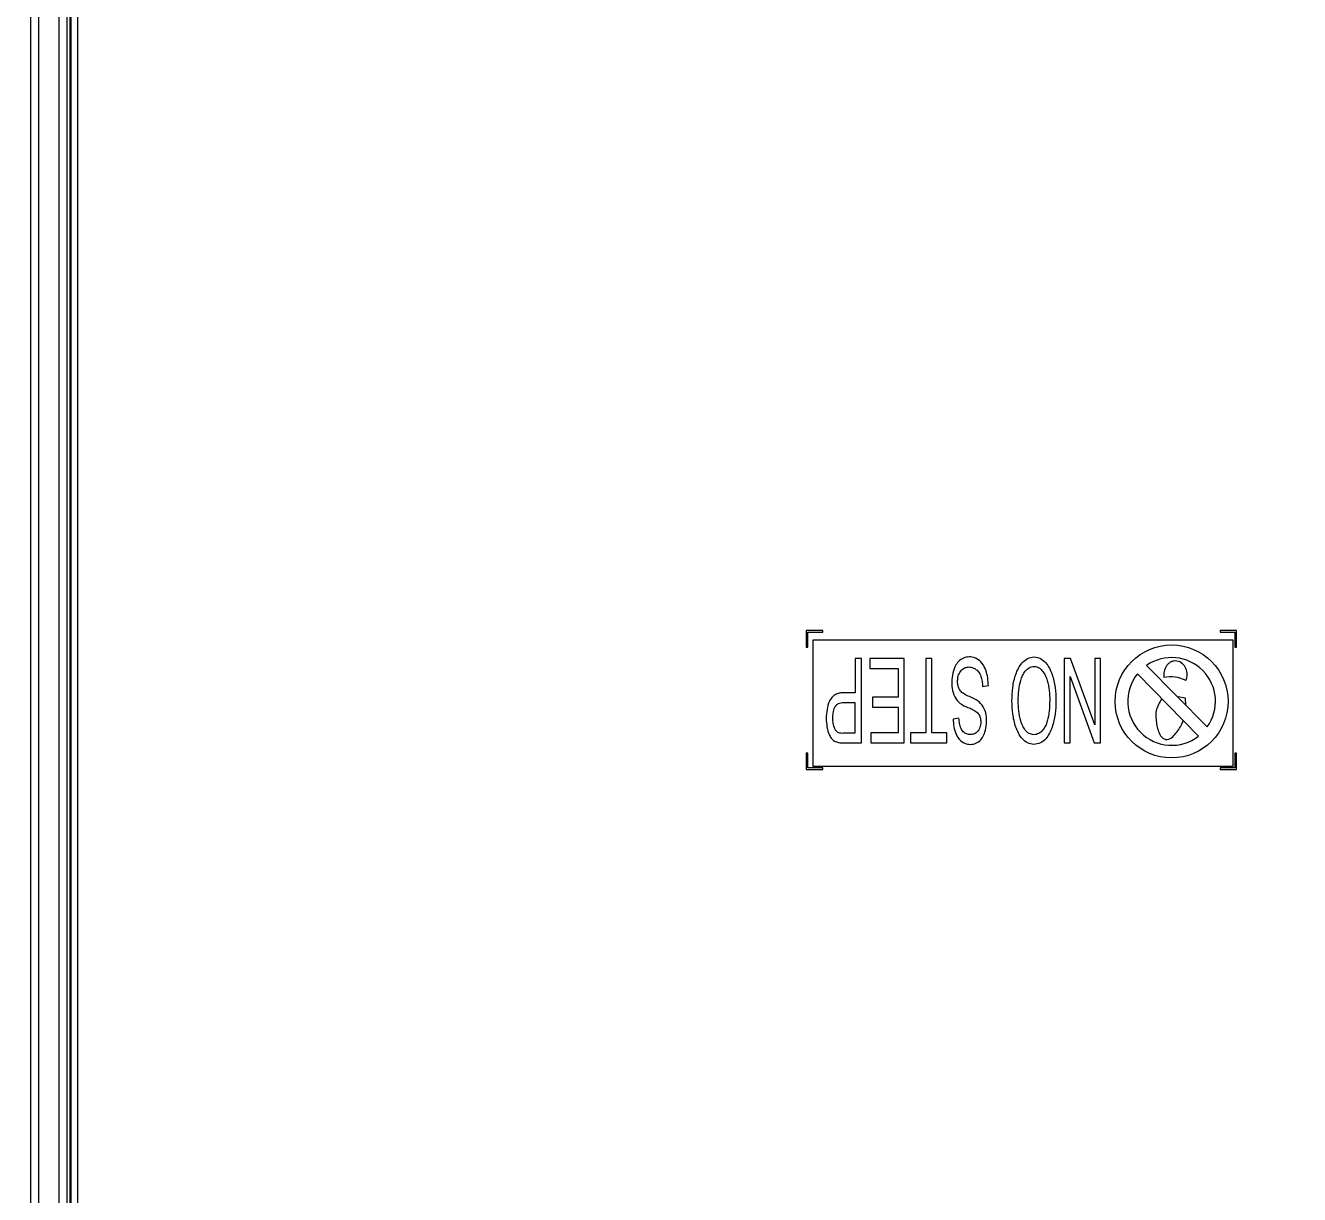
# Model space of a CAD drawing. Header units: inches. Extents: x 40138 to 76695, y -14500 to -5279.
# Drawn here: x 43331.2 to 43716, y -9606.8 to -9253.8 of the extents above; entities that cross this region are included whole.
import ezdxf

# ---------------------------------------------------------------- set-up
doc = ezdxf.new("R2010")
doc.units = ezdxf.units.IN
doc.header["$LTSCALE"] = 2
doc.header["$MEASUREMENT"] = 0
doc.header["$PDMODE"] = 35
doc.header["$PDSIZE"] = -1
doc.layers.add('M-ANNO-DIMS', color=7, linetype='Continuous', lineweight=13)
doc.layers.add('M-OBJECT-DETAILS', color=7, linetype='Continuous', lineweight=9)
doc.styles.get("Standard").update_dxf_attribs({"font": 'romans.shx', "width": 0.8})
doc.dimstyles.new('World Wide Dims', dxfattribs={"dimscale": 7, "dimtxt": 4.5, "dimasz": 3.5, "dimexe": 0.75, "dimexo": 0.75, "dimgap": 0.75, "dimtad": 0, "dimtih": 1, "dimtoh": 1, "dimdec": 0, "dimzin": 4, "dimdsep": 46, "dimtxsty": 'Standard', "dimcen": 0, "dimclrd": 256, "dimclre": 256, "dimclrt": 256, "dimadec": 0, "dimazin": 1, "dimtfac": 1, "dimtdec": 0, "dimtmove": 0, "dimatfit": 3, "dimfxl": 1, "dimtolj": 1, "dimtzin": 0, "dimlwd": -1, "dimlwe": -1, "dimarcsym": 0})

# ---------------------------------------------------------------- blocks, each defined once
blk = doc.blocks.new('*D42')
at = {"layer": 'Defpoints', "color": 0, "transparency": 16777216}
for p in [(42597.64, -8644.39), (43343.92, -8644.39), (43343.92, -10570.94)]:
    blk.add_point(p, dxfattribs=at)
at = {"layer": 'M-ANNO-DIMS', "transparency": 16777216}
for p, q in [((43338.67, -8644.39), (42592.39, -8644.39)), ((42597.64, -8668.89), (42597.64, -9254.04)), ((42597.64, -10546.44), (42597.64, -9365.04)), ((43338.67, -10570.94), (42592.39, -10570.94))]:
    blk.add_line(p, q, dxfattribs=at)
for points in [[(42593.55, -8668.89), (42601.72, -8668.89), (42597.64, -8644.39)], [(42593.55, -10546.44), (42601.72, -10546.44), (42597.64, -10570.94)]]:
    blk.add_solid(points, dxfattribs=at)
at = {"layer": 'M-ANNO-DIMS', "transparency": 16777216, "insert": (42597.64, -9309.54), "char_height": 31.5, "attachment_point": 5}
blk.add_mtext('\\A1;1927\\P [75.85]', dxfattribs=at)
blk = doc.blocks.new('*D46')
at = {"layer": 'Defpoints', "color": 0, "transparency": 16777216}
for p in [(42773.96, -8932.16), (43356.17, -8932.16), (43335.46, -9983.16)]:
    blk.add_point(p, dxfattribs=at)
at = {"layer": 'M-ANNO-DIMS', "transparency": 16777216}
for p, q in [((43350.92, -8932.16), (42768.71, -8932.16)), ((42773.96, -8956.66), (42773.96, -9527.59)), ((42773.96, -9958.66), (42773.96, -9749.59)), ((43330.21, -9983.16), (42768.71, -9983.16))]:
    blk.add_line(p, q, dxfattribs=at)
for points in [[(42769.88, -8956.66), (42778.05, -8956.66), (42773.96, -8932.16)], [(42769.88, -9958.66), (42778.05, -9958.66), (42773.96, -9983.16)]]:
    blk.add_solid(points, dxfattribs=at)
at = {"layer": 'M-ANNO-DIMS', "transparency": 16777216, "insert": (42773.96, -9638.59), "char_height": 31.5, "attachment_point": 5}
blk.add_mtext('\\A1;1051\\P [41.38]\\PDEPTH\\PW/O DOORS', dxfattribs=at)
blk = doc.blocks.new('*D47')
at = {"layer": 'Defpoints', "color": 0, "transparency": 16777216}
for p in [(44143.14, -8580.06), (42898.8, -10362.86), (42898.8, -10796.65)]:
    blk.add_point(p, dxfattribs=at)
at = {"layer": 'M-ANNO-DIMS', "transparency": 16777216}
for p, q in [((44143.14, -8585.31), (44143.14, -10801.9)), ((42898.8, -10368.11), (42898.8, -10801.9)), ((42923.3, -10796.65), (43189.89, -10796.65)), ((44118.64, -10796.65), (43361.19, -10796.65))]:
    blk.add_line(p, q, dxfattribs=at)
for points in [[(42923.3, -10792.57), (42923.3, -10800.74), (42898.8, -10796.65)], [(44118.64, -10792.57), (44118.64, -10800.74), (44143.14, -10796.65)]]:
    blk.add_solid(points, dxfattribs=at)
at = {"layer": 'M-ANNO-DIMS', "transparency": 16777216, "insert": (43275.54, -10796.65), "char_height": 31.5, "attachment_point": 5}
blk.add_mtext('\\A1;1244\\P [48.99]', dxfattribs=at)

msp = doc.modelspace()

# ---------------------------------------------------------------- linework, layer by layer
at = {"layer": 'M-OBJECT-DETAILS', "linetype": 'Continuous'}
for p, q in [((43332.675, -8973.911), (43332.675, -9941.411)), ((43335.083, -8973.911), (43335.083, -9941.411)), ((43341.273, -8973.911), (43341.273, -9941.411)), ((43343.681, -9011.911), (43343.681, -9903.411)), ((43344.57, -9011.911), (43344.57, -9803.876)), ((43344.825, -9013.45), (43344.825, -9903.961)), ((43346.914, -9013.45), (43346.914, -9901.872)), ((43571.975, -9436.499), (43566.975, -9436.499)), ((43566.975, -9436.499), (43566.975, -9441.499)), ((43567.475, -9441.499), (43567.475, -9436.999)), ((43567.475, -9436.999), (43571.975, -9436.999)), ((43695.975, -9439.399), (43568.975, -9439.399)), ((43568.975, -9439.399), (43568.975, -9477.499)), ((43571.975, -9436.999), (43571.975, -9436.499)), ((43696.975, -9436.499), (43691.975, -9436.499)), ((43691.975, -9436.499), (43691.975, -9436.999)), ((43691.975, -9436.999), (43696.475, -9436.999)), ((43695.975, -9477.499), (43695.975, -9439.399)), ((43696.475, -9436.999), (43696.475, -9441.499)), ((43696.975, -9441.499), (43696.975, -9436.499)), ((43566.975, -9441.499), (43567.475, -9441.499)), ((43696.475, -9441.499), (43696.975, -9441.499)), ((43581.794, -9444.911), (43581.794, -9455.292)), ((43583.631, -9444.911), (43581.794, -9444.911)), ((43583.631, -9470.447), (43583.631, -9444.911)), ((43586.17, -9444.911), (43586.17, -9447.926)), ((43596.534, -9444.911), (43586.17, -9444.911)), ((43596.534, -9470.447), (43596.534, -9444.911)), ((43604.89, -9444.911), (43603.053, -9444.911)), ((43603.053, -9444.911), (43603.053, -9467.433)), ((43604.89, -9467.433), (43604.89, -9444.911)), ((43646.823, -9444.911), (43644.937, -9444.911)), ((43644.937, -9444.911), (43644.937, -9470.447)), ((43654.118, -9464.977), (43646.823, -9444.911)), ((43654.118, -9444.911), (43654.118, -9464.977)), ((43655.881, -9444.911), (43654.118, -9444.911)), ((43655.881, -9470.447), (43655.881, -9444.911)), ((43669.798, -9447.021), (43688.125, -9465.609)), ((43586.17, -9447.926), (43594.697, -9447.926)), ((43594.697, -9447.926), (43594.697, -9456.618)), ((43646.7, -9470.447), (43646.7, -9450.399)), ((43646.7, -9450.399), (43653.995, -9470.447)), ((43685.487, -9468.36), (43667.01, -9449.62)), ((43620.257, -9453.395), (43621.991, -9453.116)), ((43581.794, -9458.306), (43578.202, -9458.306)), ((43581.794, -9455.292), (43578.231, -9455.292)), ((43581.794, -9467.433), (43581.794, -9458.306)), ((43587.014, -9456.618), (43587.014, -9459.614)), ((43594.697, -9456.618), (43587.014, -9456.618)), ((43681.505, -9456.924), (43679.175, -9456.532)), ((43681.64, -9459.032), (43681.505, -9456.924)), ((43587.014, -9459.614), (43594.697, -9459.614)), ((43594.697, -9459.614), (43594.697, -9467.433)), ((43613.114, -9463.009), (43611.351, -9463.253)), ((43578.241, -9467.433), (43581.794, -9467.433)), ((43578.393, -9470.447), (43583.631, -9470.447)), ((43586.493, -9467.433), (43586.493, -9470.447)), ((43594.697, -9467.433), (43586.493, -9467.433)), ((43586.493, -9470.447), (43596.534, -9470.447)), ((43598.458, -9467.433), (43598.458, -9470.447)), ((43603.053, -9467.433), (43598.458, -9467.433)), ((43598.458, -9470.447), (43609.466, -9470.447)), ((43609.466, -9467.433), (43604.89, -9467.433)), ((43609.466, -9470.447), (43609.466, -9467.433)), ((43644.937, -9470.447), (43646.7, -9470.447)), ((43653.995, -9470.447), (43655.881, -9470.447)), ((43567.475, -9473.499), (43566.975, -9473.499)), ((43566.975, -9473.499), (43566.975, -9478.499)), ((43567.475, -9477.999), (43567.475, -9473.499)), ((43696.475, -9473.499), (43696.475, -9477.999)), ((43696.975, -9473.499), (43696.475, -9473.499)), ((43696.975, -9478.499), (43696.975, -9473.499)), ((43571.975, -9477.999), (43567.475, -9477.999)), ((43568.975, -9477.499), (43695.975, -9477.499)), ((43571.975, -9478.499), (43571.975, -9477.999)), ((43696.475, -9477.999), (43691.975, -9477.999)), ((43691.975, -9477.999), (43691.975, -9478.499)), ((43566.975, -9478.499), (43571.975, -9478.499)), ((43691.975, -9478.499), (43696.975, -9478.499))]:
    msp.add_line(p, q, dxfattribs=at)
msp.add_circle((43677.345, -9457.909), 17.058, dxfattribs=at)
for centre, radius, start, end in [((43677.345, -9457.909), 13.248, 324.46202, 124.72605), ((43677.345, -9457.909), 13.248, 141.26749, 307.92058), ((43677.048, -9460.779), 10.293, 63.02627, 101.79188)]:
    msp.add_arc(centre, radius, start, end, dxfattribs=at)
for points, knots in [([(43621.991, -9453.116), (43621.953, -9452.335), (43621.877, -9450.771), (43621.3, -9448.487), (43620.279, -9446.345), (43618.586, -9444.874), (43616.635, -9444.376), (43614.837, -9444.576), (43613.235, -9445.444), (43611.961, -9447.106), (43611.149, -9449.342), (43610.85, -9451.982), (43611.065, -9454.629), (43611.984, -9457.165), (43613.972, -9459.051), (43616.051, -9459.797), (43617.665, -9460.533), (43618.749, -9461.321), (43619.563, -9462.433), (43619.729, -9463.858), (43619.645, -9465.354), (43619.072, -9466.718), (43618.096, -9467.666), (43616.91, -9467.937), (43615.722, -9467.898), (43614.484, -9467.334), (43613.66, -9466.086), (43613.261, -9464.566), (43613.163, -9463.529), (43613.114, -9463.009)], [0, 0, 0, 0, 0.04673298, 0.09349177, 0.14022155, 0.18689483, 0.22225092, 0.25780588, 0.29292957, 0.32810671, 0.38071657, 0.4334196, 0.48610102, 0.53875577, 0.59108612, 0.64376864, 0.67007296, 0.69708374, 0.72338622, 0.74966247, 0.78095381, 0.81261482, 0.83595284, 0.8593185, 0.8832316, 0.90636668, 0.93770472, 0.96881475, 1, 1, 1, 1]), ([(43635.757, -9470.899), (43636.43, -9470.805), (43637.783, -9470.615), (43639.383, -9469.249), (43640.498, -9467.554), (43641.553, -9465.061), (43642.241, -9461.747), (43642.491, -9457.719), (43642.265, -9453.687), (43641.545, -9450.379), (43640.501, -9447.887), (43639.385, -9446.178), (43637.809, -9444.842), (43635.771, -9444.302), (43633.736, -9444.844), (43632.151, -9446.168), (43631.016, -9447.859), (43629.969, -9450.348), (43629.279, -9453.661), (43629.048, -9457.689), (43629.284, -9461.719), (43629.983, -9465.028), (43631.031, -9467.524), (43632.165, -9469.198), (43633.73, -9470.596), (43635.083, -9470.798), (43635.757, -9470.899)], [0, 0, 0, 0, 0.0310333, 0.0623325, 0.0937191, 0.1251664, 0.187506, 0.2499249, 0.3124062, 0.3747807, 0.4061207, 0.437577, 0.4688891, 0.5000481, 0.5315807, 0.5627982, 0.59406, 0.6254378, 0.6877986, 0.7502032, 0.8126237, 0.8750286, 0.9063802, 0.9377074, 0.9689396, 1, 1, 1, 1]), ([(43635.747, -9467.992), (43636.263, -9467.908), (43637.3, -9467.74), (43638.44, -9466.603), (43639.281, -9465.312), (43640.024, -9463.369), (43640.401, -9460.803), (43640.56, -9457.713), (43640.463, -9454.617), (43640.002, -9452.063), (43639.271, -9450.126), (43638.475, -9448.791), (43637.356, -9447.674), (43635.802, -9447.218), (43634.248, -9447.647), (43633.08, -9448.721), (43632.296, -9450.077), (43631.561, -9452.017), (43631.107, -9454.573), (43630.972, -9457.661), (43631.116, -9460.752), (43631.572, -9463.299), (43632.282, -9465.245), (43633.073, -9466.569), (43634.199, -9467.723), (43635.233, -9467.902), (43635.747, -9467.992)], [0, 0, 0, 0, 0.0309992, 0.0622147, 0.0935029, 0.1247121, 0.187414, 0.2499153, 0.3125021, 0.3750091, 0.4063488, 0.4376656, 0.4689078, 0.5000205, 0.5310647, 0.562247, 0.5938985, 0.6254326, 0.68781, 0.7503353, 0.812813, 0.8753004, 0.9065701, 0.9378141, 0.9690509, 1, 1, 1, 1]), ([(43681.717, -9451.606), (43681.874, -9451.01), (43682.188, -9449.817), (43681.776, -9447.958), (43680.699, -9446.431), (43679.279, -9445.65), (43678.032, -9445.665), (43677.139, -9445.944), (43676.367, -9446.468), (43675.588, -9447.422), (43674.954, -9448.861), (43674.948, -9450.091), (43674.945, -9450.703)], [0, 0, 0, 0, 0.1246376, 0.2498116, 0.3748502, 0.4990415, 0.5621133, 0.6254315, 0.6879266, 0.7502399, 0.8757244, 1, 1, 1, 1]), ([(43611.351, -9463.253), (43611.399, -9464.03), (43611.494, -9465.586), (43612.143, -9467.846), (43613.417, -9469.888), (43615.437, -9470.909), (43617.436, -9470.917), (43619.094, -9470.186), (43620.304, -9468.858), (43621.115, -9466.961), (43621.531, -9464.643), (43621.426, -9462.01), (43620.653, -9459.436), (43618.955, -9457.705), (43617.12, -9456.795), (43615.497, -9456.144), (43614.08, -9455.357), (43613.105, -9454.216), (43612.748, -9452.917), (43612.66, -9451.592), (43612.838, -9450.184), (43613.451, -9448.803), (43614.555, -9447.786), (43615.859, -9447.448), (43617.069, -9447.552), (43618.156, -9448.094), (43619.114, -9449.015), (43619.784, -9450.316), (43620.114, -9451.847), (43620.209, -9452.88), (43620.257, -9453.395)], [0, 0, 0, 0, 0.04666722, 0.09342544, 0.1402481, 0.1869566, 0.22228972, 0.25737626, 0.29249691, 0.32758938, 0.38009008, 0.43263072, 0.48509855, 0.53763136, 0.57264457, 0.60770383, 0.64290059, 0.66896109, 0.69535583, 0.72218534, 0.74853646, 0.77993567, 0.81115343, 0.83494379, 0.85887255, 0.88259795, 0.90642042, 0.93768431, 0.96887332, 1, 1, 1, 1]), ([(43578.231, -9455.292), (43577.791, -9455.313), (43576.909, -9455.355), (43575.645, -9455.818), (43574.624, -9456.696), (43573.733, -9458.23), (43573.185, -9460.375), (43572.948, -9463.002), (43573.181, -9465.627), (43573.728, -9467.789), (43574.7, -9469.278), (43575.77, -9470.106), (43577.076, -9470.422), (43577.954, -9470.439), (43578.393, -9470.447)], [0, 0, 0, 0, 0.0624575, 0.1254211, 0.1878091, 0.2502885, 0.3751165, 0.4999147, 0.6245273, 0.7498952, 0.81246, 0.8748524, 0.937441, 1, 1, 1, 1]), ([(43578.202, -9458.306), (43577.653, -9458.352), (43576.829, -9458.42), (43575.944, -9459.09), (43575.353, -9460.007), (43574.996, -9461.33), (43574.878, -9462.946), (43575.008, -9464.56), (43575.362, -9465.882), (43575.949, -9466.8), (43576.608, -9467.307), (43577.423, -9467.465), (43577.964, -9467.444), (43578.241, -9467.433)], [0, 0, 0, 0, 0.12428418, 0.1868139, 0.2494789, 0.37441591, 0.49954823, 0.62441698, 0.749115, 0.81187072, 0.87444698, 0.93579949, 1, 1, 1, 1]), ([(43674.344, -9457.059), (43674.016, -9457.658), (43673.361, -9458.854), (43672.472, -9460.76), (43672.574, -9462.798), (43672.744, -9464.73), (43673.236, -9466.545), (43673.753, -9468.067), (43674.628, -9469.012), (43675.509, -9469.446), (43676.493, -9469.368), (43677.594, -9468.708), (43679.118, -9467.098), (43680.246, -9465.263), (43680.772, -9463.878), (43680.854, -9463.661)], [0, 0, 0, 0, 0.09373191, 0.18709343, 0.28099345, 0.36681645, 0.45235658, 0.53796802, 0.58205195, 0.62509405, 0.66748075, 0.71057423, 0.79762282, 0.9683088, 1, 1, 1, 1])]:
    msp.add_open_spline(points, degree=3, knots=knots, dxfattribs=at)

# ---------------------------------------------------------------- dimensions: what is measured, and where the dimension line sits
at = {"layer": 'M-ANNO-DIMS'}
for base, p1, p2, angle, picture, middle in [((42898.801, -10796.654), (44143.143, -8580.061), (42898.801, -10362.859), 180, '*D47', (43275.538, -10796.654)), ((42597.638, -8644.392), (43343.925, -10570.936), (43343.925, -8644.392), 90, '*D42', (42597.638, -9309.539))]:
    dim = msp.add_linear_dim(base=base, p1=p1, p2=p2, angle=angle, dimstyle='World Wide Dims', override={"dimpost": '\\X'}, dxfattribs=at)
    dim.commit()
    dim.dimension.update_dxf_attribs({"geometry": picture, "text_midpoint": middle, "dimtype": 160})
dim = msp.add_linear_dim(base=(42773.962, -8932.164), p1=(43335.46, -9983.158), p2=(43356.165, -8932.164), angle=90, text='<>\\PDEPTH\\PW/O DOORS', dimstyle='World Wide Dims', override={"dimpost": '\\X'}, dxfattribs=at)
dim.commit()
dim.dimension.update_dxf_attribs({"geometry": '*D46', "text_midpoint": (42773.962, -9638.594), "dimtype": 160})

doc.saveas('drawing.dxf')
